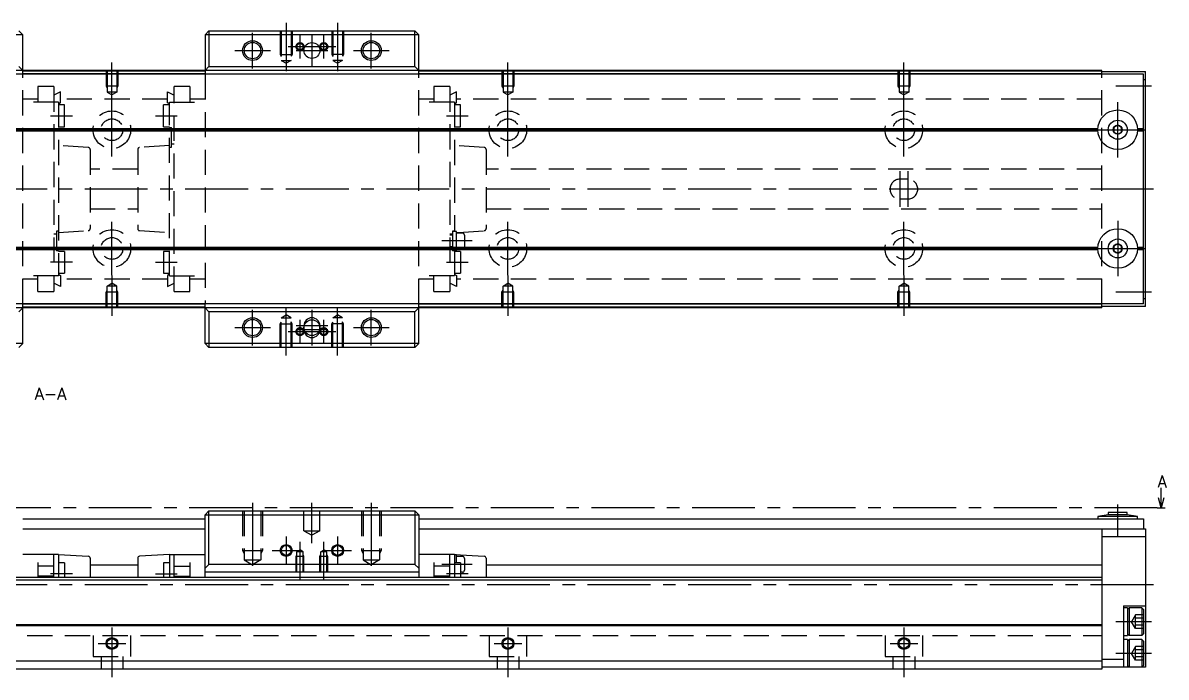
# Model space of a CAD drawing. Extents: x -2 to 751, y -8 to 279.
# Drawn here: x 462.3 to 751, y 8 to 173.3 of the extents above; entities that cross this region are included whole.
import ezdxf

# ---------------------------------------------------------------- set-up
doc = ezdxf.new("R2010")
doc.units = 0
doc.header["$LTSCALE"] = 0.5
doc.linetypes.add('CENTER', pattern=[50.8, 31.75, -6.35, 6.35, -6.35])
doc.linetypes.add('DASHED', pattern=[19.05, 12.7, -6.35])
for name, color, linetype in [('MSM_CENTER', 1, 'CENTER'), ('MSM_CONTINUOUS', 7, 'CONTINUOUS'), ('MSM_DASHED', 4, 'DASHED'), ('MSM_NARROW', 5, 'CONTINUOUS'), ('MSM_PART_NUMBER', 7, 'CONTINUOUS')]:
    doc.layers.add(name, color=color, linetype=linetype)
doc.styles.get("Standard").update_dxf_attribs({"font": 'txt.shx', "height": 3, "bigfont": 'bigfont.shx'})

msp = doc.modelspace()

# ---------------------------------------------------------------- linework, layer by layer
at = {"layer": 'MSM_CENTER'}
for p, q in [((528.76, 173.3), (528.76, 161.09)), ((541.76, 173.3), (541.76, 161.09)), ((520.26, 161.8), (520.26, 170.8)), ((550.26, 161.8), (550.26, 170.8)), ((532.26, 164.3), (532.26, 170.3)), ((535.26, 170.3), (535.26, 162.3)), ((538.26, 164.3), (538.26, 170.3)), ((515.76, 166.3), (524.76, 166.3)), ((529.26, 167.3), (541.26, 167.3)), ((531.26, 166.3), (539.26, 166.3)), ((545.76, 166.3), (554.76, 166.3)), ((484.76, 153.09), (484.76, 163.3)), ((584.76, 153.09), (584.76, 163.3)), ((684.76, 153.09), (684.76, 163.3)), ((747.26, 157.3), (738.26, 157.3)), ((484.76, 139.55), (484.76, 153.05)), ((584.76, 139.55), (584.76, 153.05)), ((684.76, 139.55), (684.76, 153.05)), ((738.76, 139.3), (738.76, 153.3)), ((469.26, 149.8), (474.76, 149.8)), ((495.76, 149.8), (501.26, 149.8)), ((569.26, 149.8), (574.76, 149.8)), ((478.01, 146.3), (491.51, 146.3)), ((578.01, 146.3), (591.51, 146.3)), ((678.01, 146.3), (691.51, 146.3)), ((731.76, 146.3), (745.76, 146.3)), ((683.76, 135.8), (683.76, 126.8)), ((685.76, 135.8), (685.76, 126.8)), ((747.76, 131.3), (196.26, 131.3)), ((484.76, 109.55), (484.76, 123.05)), ((584.76, 109.55), (584.76, 123.05)), ((684.76, 109.55), (684.76, 123.05)), ((738.76, 123.3), (738.76, 109.3)), ((478.01, 116.3), (491.51, 116.3)), ((575.76, 118.2), (568.06, 118.2)), ((578.01, 116.3), (591.51, 116.3)), ((678.01, 116.3), (691.51, 116.3)), ((731.76, 116.3), (745.76, 116.3)), ((474.76, 112.8), (469.26, 112.8)), ((495.76, 112.8), (501.26, 112.8)), ((569.26, 112.8), (574.76, 112.8)), ((484.76, 109.51), (484.76, 99.3)), ((584.76, 109.51), (584.76, 99.3)), ((684.76, 109.51), (684.76, 99.3)), ((747.26, 105.3), (738.26, 105.3)), ((528.76, 89.3), (528.76, 101.51)), ((541.76, 89.3), (541.76, 101.51)), ((520.26, 91.8), (520.26, 100.8)), ((532.26, 92.3), (532.26, 98.3)), ((535.26, 100.8), (535.26, 91.8)), ((538.26, 92.3), (538.26, 98.3)), ((550.26, 91.8), (550.26, 100.8)), ((515.76, 96.3), (524.76, 96.3)), ((529.26, 95.3), (541.26, 95.3)), ((531.26, 96.8), (539.26, 96.8)), ((531.26, 95.8), (539.26, 95.8)), ((545.76, 96.3), (554.76, 96.3)), ((520.26, 52), (520.26, 34.41)), ((535.26, 41.85), (535.26, 52)), ((550.26, 52), (550.26, 34.41)), ((748.76, 50.8), (189.76, 50.8)), ((738.76, 43.5), (738.76, 51.6)), ((528.76, 43.5), (528.76, 36.5)), ((541.76, 43.5), (541.76, 36.5)), ((532.26, 32.5), (532.26, 42.15)), ((538.26, 32.5), (538.26, 42.15)), ((525.26, 40), (532.26, 40)), ((538.26, 40), (545.26, 40)), ((575.76, 36.5), (568.06, 36.5)), ((474.76, 34.1), (469.26, 34.1)), ((495.76, 34.1), (501.26, 34.1)), ((574.76, 34.1), (569.26, 34.1)), ((747.76, 31.3), (196.26, 31.3)), ((484.76, 20.5), (484.76, 8)), ((584.76, 20.5), (584.76, 8)), ((684.76, 20.5), (684.76, 8)), ((747.26, 22), (738.26, 22)), ((481.26, 16.5), (488.26, 16.5)), ((581.26, 16.5), (588.26, 16.5)), ((681.26, 16.5), (688.26, 16.5)), ((747.26, 14), (738.26, 14))]:
    msp.add_line(p, q, dxfattribs=at)
at = {"layer": 'MSM_CONTINUOUS'}
for p, q in [((462.26, 170.3), (461.26, 171.3)), ((509.26, 171.3), (508.26, 170.3)), ((509.26, 171.3), (561.26, 171.3)), ((509.26, 171.3), (509.26, 162.3)), ((562.26, 170.3), (561.26, 171.3)), ((561.26, 162.3), (561.26, 171.3)), ((462.26, 170.3), (408.26, 170.3)), ((462.26, 160.3), (462.26, 170.3)), ((562.26, 170.3), (508.26, 170.3)), ((508.26, 170.3), (508.26, 160.3)), ((562.26, 160.3), (562.26, 170.3)), ((462.26, 161.3), (461.26, 162.3)), ((509.26, 162.3), (508.26, 161.3)), ((509.26, 162.3), (561.26, 162.3)), ((562.26, 161.3), (561.26, 162.3)), ((745.26, 160.3), (223.26, 160.3)), ((734.76, 161.3), (234.76, 161.3)), ((508.26, 161.1), (462.26, 161.1)), ((508.26, 160.4), (462.26, 160.4)), ((734.76, 161.1), (562.26, 161.1)), ((734.76, 160.4), (562.26, 160.4)), ((734.76, 160.3), (734.76, 161.3)), ((734.76, 161), (745.76, 161)), ((745.26, 102.3), (745.26, 160.3)), ((745.26, 159), (745.76, 159)), ((745.76, 101.6), (745.76, 161)), ((738.76, 147.45), (737.76, 146.88)), ((739.76, 146.88), (738.76, 147.45)), ((234.75, 146.6), (733.77, 146.6)), ((234.75, 146), (733.77, 146)), ((234.76, 146.3), (733.76, 146.3)), ((737.76, 146.88), (737.76, 145.72)), ((737.76, 145.72), (738.76, 145.15)), ((738.76, 145.15), (739.76, 145.72)), ((739.76, 145.72), (739.76, 146.88)), ((743.75, 146.6), (745.26, 146.6)), ((743.75, 146), (745.26, 146)), ((743.76, 146.3), (745.26, 146.3)), ((234.75, 116.6), (733.77, 116.6)), ((234.75, 116), (733.77, 116)), ((234.76, 116.3), (733.76, 116.3)), ((738.76, 117.45), (737.76, 116.88)), ((737.76, 116.88), (737.76, 115.72)), ((737.76, 115.72), (738.76, 115.15)), ((739.76, 116.88), (738.76, 117.45)), ((738.76, 115.15), (739.76, 115.72)), ((739.76, 115.72), (739.76, 116.88)), ((743.75, 116.6), (745.26, 116.6)), ((743.75, 116), (745.26, 116)), ((743.76, 116.3), (745.26, 116.3)), ((745.26, 102.3), (223.26, 102.3)), ((734.76, 101.3), (234.76, 101.3)), ((461.26, 100.3), (462.26, 101.3)), ((462.26, 92.3), (462.26, 102.3)), ((508.26, 102.2), (462.26, 102.2)), ((508.26, 101.5), (462.26, 101.5)), ((508.26, 92.3), (508.26, 102.3)), ((508.26, 101.3), (509.26, 100.3)), ((561.26, 100.3), (562.26, 101.3)), ((562.26, 92.3), (562.26, 102.3)), ((734.76, 102.2), (562.26, 102.2)), ((734.76, 101.5), (562.26, 101.5)), ((734.76, 101.3), (734.76, 102.3)), ((745.76, 101.6), (734.76, 101.6)), ((745.76, 103.6), (745.26, 103.6)), ((561.26, 100.3), (509.26, 100.3)), ((509.26, 100.3), (509.26, 91.3)), ((561.26, 91.3), (561.26, 100.3)), ((533.26, 96.8), (533.26, 95.8)), ((537.26, 95.8), (537.26, 96.8)), ((462.26, 92.3), (408.26, 92.3)), ((461.26, 91.3), (462.26, 92.3)), ((508.26, 92.3), (509.26, 91.3)), ((562.26, 92.3), (508.26, 92.3)), ((561.26, 91.3), (509.26, 91.3)), ((561.26, 91.3), (562.26, 92.3)), ((749.76, 50.8), (749.76, 55.8)), ((749.76, 50.8), (749.09, 53.3)), ((750.43, 53.3), (749.76, 50.8)), ((509.26, 50), (508.26, 49)), ((509.26, 50), (561.26, 50)), ((509.26, 36.5), (509.26, 50)), ((561.26, 50), (562.26, 49)), ((561.26, 50), (561.26, 36.5)), ((741.16, 49.6), (736.36, 49.6)), ((736.36, 49.6), (736.36, 49)), ((741.16, 49), (741.16, 49.6)), ((748.76, 50.8), (750.76, 50.8)), ((462.26, 48), (508.26, 48)), ((508.26, 33.2), (508.26, 49)), ((508.26, 49), (562.26, 49)), ((562.26, 49), (562.26, 33.2)), ((562.26, 48), (745.26, 48)), ((736.36, 49), (733.76, 48.6)), ((743.76, 48.6), (733.76, 48.6)), ((733.76, 48.6), (733.76, 48)), ((741.16, 49), (736.36, 49)), ((743.76, 48.6), (741.16, 49)), ((743.76, 48), (743.76, 48.6)), ((745.26, 48), (745.26, 45.5)), ((462.26, 45.5), (508.26, 45.5)), ((562.26, 45.5), (745.76, 45.5)), ((734.76, 45.5), (734.76, 10)), ((734.76, 43.5), (745.76, 43.5)), ((745.76, 45.5), (745.76, 10.5)), ((471.26, 39), (462.26, 39)), ((470.06, 33.2), (470.06, 39)), ((471.26, 39), (478.79, 38.53)), ((471.26, 39), (471.26, 33.2)), ((479.26, 38.03), (479.26, 33.2)), ((491.26, 38.03), (491.26, 33.2)), ((499.26, 39), (491.73, 38.53)), ((499.26, 39), (508.26, 39)), ((499.26, 39), (499.26, 33.2)), ((500.46, 33.2), (500.46, 39)), ((571.26, 39), (562.26, 39)), ((570.06, 33.2), (570.06, 39)), ((571.26, 39), (578.79, 38.53)), ((571.26, 39), (571.26, 33.2)), ((571.76, 38.9), (571.26, 38.9)), ((571.76, 36.85), (571.76, 38.9)), ((573.26, 38.5), (571.76, 38.5)), ((573.76, 38), (573.76, 35)), ((579.26, 38.03), (579.26, 33.2)), ((466.06, 37), (466.06, 33.2)), ((470.06, 36), (466.06, 36)), ((472.76, 36.85), (471.26, 36.85)), ((472.76, 36.85), (472.76, 33.2)), ((491.26, 36.3), (479.26, 36.3)), ((499.26, 36.85), (497.76, 36.85)), ((497.76, 36.85), (497.76, 33.2)), ((500.46, 36), (504.46, 36)), ((504.46, 37), (504.46, 33.2)), ((508.26, 35.5), (509.26, 36.5)), ((561.26, 36.5), (509.26, 36.5)), ((561.26, 36.5), (562.26, 35.5)), ((566.06, 37), (566.06, 33.2)), ((570.06, 36), (566.06, 36)), ((572.76, 36.85), (571.26, 36.85)), ((572.76, 36.85), (572.76, 33.2)), ((734.76, 36.3), (579.26, 36.3)), ((734.76, 33.2), (234.76, 33.2)), ((734.76, 32.5), (234.76, 32.5)), ((470.06, 33.5), (466.06, 33.5)), ((500.46, 33.5), (504.46, 33.5)), ((562.26, 34.5), (508.26, 34.5)), ((570.06, 33.5), (566.06, 33.5)), ((573.26, 34.5), (572.76, 34.5)), ((740.26, 26), (740.26, 10.5)), ((740.26, 26), (745.76, 26)), ((741.26, 25.5), (740.26, 25.5)), ((741.26, 25.1), (741.66, 25.5)), ((741.26, 25.5), (741.26, 18.5)), ((741.66, 25.5), (741.66, 18.5)), ((744.86, 25.5), (741.66, 25.5)), ((745.26, 25.1), (744.86, 25.5)), ((744.86, 25.5), (744.86, 18.5)), ((745.26, 25.1), (745.26, 18.9)), ((734.76, 21.2), (234.76, 21.2)), ((734.76, 21), (234.76, 21)), ((740.26, 18.5), (741.26, 18.5)), ((741.26, 17.5), (740.26, 17.5)), ((741.66, 18.5), (741.26, 18.9)), ((741.26, 17.5), (741.26, 10.5)), ((741.26, 17.1), (741.66, 17.5)), ((744.86, 18.5), (741.66, 18.5)), ((741.66, 17.5), (741.66, 10.5)), ((744.86, 17.5), (741.66, 17.5)), ((744.86, 18.5), (745.26, 18.9)), ((744.86, 17.5), (744.86, 10.5)), ((745.26, 17.1), (744.86, 17.5)), ((745.26, 17.1), (745.26, 10.9)), ((734.76, 12), (234.76, 12)), ((734.76, 12.5), (740.26, 12.5)), ((734.76, 10), (234.76, 10)), ((745.76, 10.5), (734.76, 10.5)), ((741.66, 10.5), (741.26, 10.9)), ((744.86, 10.5), (745.26, 10.9))]:
    msp.add_line(p, q, dxfattribs=at)
for centre, radius in [((520.26, 166.3), 2.07), ((535.26, 166.3), 2), ((550.26, 166.3), 2.07), ((738.76, 146.3), 5), ((738.76, 146.3), 2.4), ((738.76, 146.3), 1.15), ((738.76, 116.3), 5), ((738.76, 116.3), 2.4), ((738.76, 116.3), 1.15), ((520.26, 96.3), 2.07), ((535.26, 96.3), 2), ((550.26, 96.3), 2.07), ((528.76, 40), 1.23), ((541.76, 40), 1.23), ((484.76, 16.5), 1.23), ((584.76, 16.5), 1.23), ((684.76, 16.5), 1.23)]:
    msp.add_circle(centre, radius, dxfattribs=at)
for centre, radius, start, end in [((535.26, 96.8), 2, 0, 180), ((535.26, 95.8), 2, 180, 0), ((478.76, 38.03), 0.5, 0, 86.4237), ((491.76, 38.03), 0.5, 93.5763, 180), ((573.26, 38), 0.5, 0, 90), ((578.76, 38.03), 0.5, 0, 86.4237), ((573.26, 35), 0.5, 270, 0)]:
    msp.add_arc(centre, radius, start, end, dxfattribs=at)
at = {"layer": 'MSM_DASHED'}
for p, q in [((527.26, 171.3), (527.26, 165.3)), ((527.53, 171.3), (527.53, 163.8)), ((529.99, 171.3), (529.99, 163.8)), ((530.26, 171.3), (530.26, 165.3)), ((540.26, 171.3), (540.26, 165.3)), ((540.53, 171.3), (540.53, 163.8)), ((542.99, 171.3), (542.99, 163.8)), ((543.26, 171.3), (543.26, 165.3)), ((527.26, 165.3), (530.26, 165.3)), ((527.26, 165.3), (527.53, 164.83)), ((530.26, 165.3), (529.99, 164.83)), ((543.26, 165.3), (540.26, 165.3)), ((540.26, 165.3), (540.53, 164.83)), ((543.26, 165.3), (542.99, 164.83)), ((527.53, 163.8), (528.76, 163.09)), ((527.53, 163.8), (529.99, 163.8)), ((529.99, 163.8), (528.76, 163.09)), ((540.53, 163.8), (541.76, 163.09)), ((542.99, 163.8), (540.53, 163.8)), ((542.99, 163.8), (541.76, 163.09)), ((462.26, 102.3), (462.26, 160.3)), ((483.26, 161.3), (483.26, 157.3)), ((483.53, 161.3), (483.53, 155.8)), ((485.99, 161.3), (485.99, 155.8)), ((486.26, 161.3), (486.26, 157.3)), ((508.26, 160.3), (508.26, 102.3)), ((562.26, 102.3), (562.26, 160.3)), ((583.26, 161.3), (583.26, 157.3)), ((583.53, 161.3), (583.53, 155.8)), ((585.99, 161.3), (585.99, 155.8)), ((586.26, 161.3), (586.26, 157.3)), ((683.26, 161.3), (683.26, 157.3)), ((683.53, 161.3), (683.53, 155.8)), ((685.99, 161.3), (685.99, 155.8)), ((686.26, 161.3), (686.26, 157.3)), ((734.76, 102.3), (734.76, 160.3)), ((470.06, 157.2), (466.06, 157.2)), ((466.06, 157.2), (466.06, 153.25)), ((470.06, 157.2), (470.06, 105.4)), ((486.26, 157.3), (483.26, 157.3)), ((483.26, 157.3), (483.53, 156.83)), ((486.26, 157.3), (485.99, 156.83)), ((500.46, 105.4), (500.46, 157.2)), ((504.46, 157.2), (500.46, 157.2)), ((504.46, 157.2), (504.46, 153.25)), ((570.06, 157.2), (566.06, 157.2)), ((566.06, 157.2), (566.06, 153.25)), ((570.06, 157.2), (570.06, 105.4)), ((583.26, 157.3), (583.53, 156.83)), ((586.26, 157.3), (583.26, 157.3)), ((586.26, 157.3), (585.99, 156.83)), ((683.26, 157.3), (683.53, 156.83)), ((686.26, 157.3), (683.26, 157.3)), ((686.26, 157.3), (685.99, 156.83)), ((466.06, 154.05), (462.26, 154.05)), ((471.26, 153.25), (462.26, 153.25)), ((471.76, 155.89), (470.06, 155.04)), ((471.26, 153.25), (471.26, 109.35)), ((471.26, 152.8), (471.76, 153.1)), ((471.76, 153.1), (471.76, 155.89)), ((498.76, 154.05), (471.76, 154.05)), ((483.53, 155.8), (484.76, 155.09)), ((485.99, 155.8), (483.53, 155.8)), ((485.99, 155.8), (484.76, 155.09)), ((498.76, 155.89), (500.46, 155.04)), ((498.76, 153.1), (498.76, 155.89)), ((499.26, 152.8), (498.76, 153.1)), ((499.26, 153.25), (508.26, 153.25)), ((499.26, 109.35), (499.26, 153.25)), ((508.26, 154.05), (504.46, 154.05)), ((566.06, 154.05), (562.26, 154.05)), ((571.26, 153.25), (562.26, 153.25)), ((571.76, 155.89), (570.06, 155.04)), ((571.26, 153.25), (571.26, 120.6)), ((571.26, 152.8), (571.76, 153.1)), ((571.76, 153.1), (571.76, 155.89)), ((734.76, 154.05), (571.76, 154.05)), ((585.99, 155.8), (583.53, 155.8)), ((583.53, 155.8), (584.76, 155.09)), ((585.99, 155.8), (584.76, 155.09)), ((685.99, 155.8), (683.53, 155.8)), ((683.53, 155.8), (684.76, 155.09)), ((685.99, 155.8), (684.76, 155.09)), ((472.76, 152.55), (471.26, 152.55)), ((472.76, 147.05), (472.76, 152.55)), ((497.76, 147.05), (497.76, 152.55)), ((499.26, 152.55), (497.76, 152.55)), ((572.76, 152.55), (571.26, 152.55)), ((572.76, 147.05), (572.76, 152.55)), ((471.26, 147.05), (472.76, 147.05)), ((497.76, 147.05), (499.26, 147.05)), ((499.26, 146.9), (499.76, 146.9)), ((499.76, 141.9), (499.76, 146.9)), ((499.76, 146.1), (500.46, 146.1)), ((571.26, 147.05), (572.76, 147.05)), ((478.79, 141.79), (471.26, 142.3)), ((499.26, 142.3), (491.73, 141.79)), ((499.26, 141.9), (499.76, 141.9)), ((499.76, 142.7), (500.46, 142.7)), ((578.79, 141.79), (571.26, 142.3)), ((479.26, 141.29), (479.26, 121.31)), ((491.26, 141.29), (491.26, 121.31)), ((579.26, 141.29), (579.26, 121.31)), ((491.26, 136.3), (479.26, 136.3)), ((734.76, 136.3), (579.26, 136.3)), ((685.76, 133.8), (683.76, 133.8)), ((683.76, 128.8), (685.76, 128.8)), ((479.26, 126.3), (491.26, 126.3)), ((579.26, 126.3), (734.76, 126.3)), ((470.76, 119.9), (470.06, 119.9)), ((470.76, 120.7), (470.76, 115.7)), ((471.26, 120.7), (470.76, 120.7)), ((471.26, 120.3), (478.79, 120.81)), ((491.73, 120.81), (499.26, 120.3)), ((570.76, 119.9), (570.06, 119.9)), ((570.76, 119.7), (570.06, 119.7)), ((570.76, 120.7), (570.76, 115.7)), ((571.26, 120.7), (570.76, 120.7)), ((571.76, 120.6), (570.76, 120.6)), ((571.76, 115.8), (571.76, 120.6)), ((571.76, 120.31), (572.26, 120.31)), ((573.26, 120.2), (571.76, 120.2)), ((572.26, 120.31), (578.8, 120.81)), ((573.76, 119.7), (573.76, 116.7)), ((470.76, 116.5), (470.06, 116.5)), ((471.26, 115.7), (470.76, 115.7)), ((472.76, 115.55), (471.26, 115.55)), ((472.76, 115.55), (472.76, 110.05)), ((497.76, 115.55), (497.76, 110.05)), ((499.26, 115.55), (497.76, 115.55)), ((570.76, 116.7), (570.06, 116.7)), ((570.76, 116.5), (570.06, 116.5)), ((570.76, 115.8), (571.76, 115.8)), ((571.26, 115.7), (570.76, 115.7)), ((571.26, 115.8), (571.26, 109.35)), ((572.76, 115.55), (571.26, 115.55)), ((573.26, 116.2), (571.76, 116.2)), ((572.76, 115.55), (572.76, 110.05)), ((471.26, 110.05), (472.76, 110.05)), ((471.26, 109.8), (471.76, 109.5)), ((497.76, 110.05), (499.26, 110.05)), ((499.26, 109.8), (498.76, 109.5)), ((571.26, 110.05), (572.76, 110.05)), ((571.26, 109.8), (571.76, 109.5)), ((471.26, 109.35), (462.26, 109.35)), ((466.06, 108.55), (462.26, 108.55)), ((466.06, 105.4), (466.06, 109.35)), ((471.76, 106.71), (470.06, 107.56)), ((471.76, 109.5), (471.76, 106.71)), ((498.76, 108.55), (471.76, 108.55)), ((483.53, 106.8), (484.76, 107.51)), ((485.99, 106.8), (484.76, 107.51)), ((498.76, 109.5), (498.76, 106.71)), ((498.76, 106.71), (500.46, 107.56)), ((499.26, 109.35), (508.26, 109.35)), ((504.46, 105.4), (504.46, 109.35)), ((508.26, 108.55), (504.46, 108.55)), ((571.26, 109.35), (562.26, 109.35)), ((566.06, 108.55), (562.26, 108.55)), ((566.06, 105.4), (566.06, 109.35)), ((571.76, 106.71), (570.06, 107.56)), ((571.76, 109.5), (571.76, 106.71)), ((734.76, 108.55), (571.76, 108.55)), ((583.53, 106.8), (584.76, 107.51)), ((585.99, 106.8), (584.76, 107.51)), ((683.53, 106.8), (684.76, 107.51)), ((685.99, 106.8), (684.76, 107.51)), ((466.06, 105.4), (470.06, 105.4)), ((483.26, 105.3), (483.53, 105.77)), ((483.26, 101.3), (483.26, 105.3)), ((486.26, 105.3), (483.26, 105.3)), ((483.53, 101.3), (483.53, 106.8)), ((485.99, 106.8), (483.53, 106.8)), ((485.99, 101.3), (485.99, 106.8)), ((486.26, 105.3), (485.99, 105.77)), ((486.26, 101.3), (486.26, 105.3)), ((500.46, 105.4), (504.46, 105.4)), ((566.06, 105.4), (570.06, 105.4)), ((583.26, 105.3), (583.53, 105.77)), ((583.26, 101.3), (583.26, 105.3)), ((586.26, 105.3), (583.26, 105.3)), ((583.53, 101.3), (583.53, 106.8)), ((585.99, 106.8), (583.53, 106.8)), ((585.99, 101.3), (585.99, 106.8)), ((586.26, 105.3), (585.99, 105.77)), ((586.26, 101.3), (586.26, 105.3)), ((683.26, 105.3), (683.53, 105.77)), ((683.26, 101.3), (683.26, 105.3)), ((686.26, 105.3), (683.26, 105.3)), ((683.53, 101.3), (683.53, 106.8)), ((685.99, 106.8), (683.53, 106.8)), ((685.99, 101.3), (685.99, 106.8)), ((686.26, 105.3), (685.99, 105.77)), ((686.26, 101.3), (686.26, 105.3)), ((527.53, 98.8), (528.76, 99.51)), ((527.53, 91.3), (527.53, 98.8)), ((527.53, 98.8), (529.99, 98.8)), ((529.99, 98.8), (528.76, 99.51)), ((529.99, 91.3), (529.99, 98.8)), ((540.53, 98.8), (541.76, 99.51)), ((540.53, 91.3), (540.53, 98.8)), ((542.99, 98.8), (540.53, 98.8)), ((542.99, 98.8), (541.76, 99.51)), ((542.99, 91.3), (542.99, 98.8)), ((527.26, 97.3), (527.53, 97.77)), ((527.26, 91.3), (527.26, 97.3)), ((527.26, 97.3), (530.26, 97.3)), ((530.26, 97.3), (529.99, 97.77)), ((530.26, 91.3), (530.26, 97.3)), ((540.26, 97.3), (540.53, 97.77)), ((540.26, 91.3), (540.26, 97.3)), ((543.26, 97.3), (540.26, 97.3)), ((543.26, 97.3), (542.99, 97.77)), ((543.26, 91.3), (543.26, 97.3)), ((517.76, 50), (517.76, 40)), ((518.19, 50), (518.19, 37.6)), ((522.33, 50), (522.33, 37.6)), ((522.76, 50), (522.76, 40)), ((533.26, 45), (533.26, 50)), ((537.26, 45), (537.26, 50)), ((547.76, 50), (547.76, 40)), ((548.19, 50), (548.19, 37.6)), ((552.33, 50), (552.33, 37.6)), ((552.76, 50), (552.76, 40)), ((533.26, 45), (537.26, 45)), ((533.26, 45), (535.26, 43.85)), ((537.26, 45), (535.26, 43.85)), ((517.76, 40), (522.76, 40)), ((517.76, 40), (518.19, 39.25)), ((518.19, 37.6), (522.33, 37.6)), ((518.19, 37.6), (520.26, 36.41)), ((522.33, 37.6), (520.26, 36.41)), ((522.76, 40), (522.33, 39.25)), ((531.26, 38.5), (531.48, 38.87)), ((531.26, 34.5), (531.26, 38.5)), ((533.26, 38.5), (531.26, 38.5)), ((531.48, 39.7), (532.26, 40.15)), ((531.48, 34.5), (531.48, 39.7)), ((533.04, 39.7), (531.48, 39.7)), ((533.04, 39.7), (532.26, 40.15)), ((533.04, 34.5), (533.04, 39.7)), ((533.26, 38.5), (533.04, 38.87)), ((533.26, 34.5), (533.26, 38.5)), ((537.26, 38.5), (537.48, 38.87)), ((537.26, 34.5), (537.26, 38.5)), ((539.26, 38.5), (537.26, 38.5)), ((537.48, 39.7), (538.26, 40.15)), ((537.48, 34.5), (537.48, 39.7)), ((539.04, 39.7), (537.48, 39.7)), ((539.04, 39.7), (538.26, 40.15)), ((539.04, 34.5), (539.04, 39.7)), ((539.26, 38.5), (539.04, 38.87)), ((539.26, 34.5), (539.26, 38.5)), ((547.76, 40), (552.76, 40)), ((547.76, 40), (548.19, 39.25)), ((548.19, 37.6), (552.33, 37.6)), ((548.19, 37.6), (550.26, 36.41)), ((552.33, 37.6), (550.26, 36.41)), ((552.76, 40), (552.33, 39.25)), ((743.26, 23.73), (742.26, 22)), ((743.26, 20.27), (743.26, 23.73)), ((745.26, 23.73), (743.26, 23.73)), ((743.26, 20.27), (742.26, 22)), ((745.26, 22.87), (743.26, 22.87)), ((745.26, 21.13), (743.26, 21.13)), ((745.26, 20.27), (743.26, 20.27)), ((234.76, 18.5), (734.76, 18.5)), ((480.01, 18.5), (480.01, 13.2)), ((489.51, 13.2), (489.51, 18.5)), ((580.01, 18.5), (580.01, 13.2)), ((589.51, 13.2), (589.51, 18.5)), ((680.01, 18.5), (680.01, 13.2)), ((689.51, 13.2), (689.51, 18.5)), ((743.26, 15.73), (742.26, 14)), ((743.26, 12.27), (743.26, 15.73)), ((745.26, 15.73), (743.26, 15.73)), ((745.26, 14.87), (743.26, 14.87)), ((480.01, 13.2), (489.51, 13.2)), ((482.01, 13.2), (482.01, 10)), ((487.51, 13.2), (487.51, 10)), ((580.01, 13.2), (589.51, 13.2)), ((582.01, 13.2), (582.01, 10)), ((587.51, 13.2), (587.51, 10)), ((680.01, 13.2), (689.51, 13.2)), ((682.01, 13.2), (682.01, 10)), ((687.51, 13.2), (687.51, 10)), ((743.26, 12.27), (742.26, 14)), ((745.26, 13.13), (743.26, 13.13)), ((745.26, 12.27), (743.26, 12.27))]:
    msp.add_line(p, q, dxfattribs=at)
for centre, radius in [((532.26, 167.3), 1), ((532.26, 167.3), 0.783), ((538.26, 167.3), 1), ((538.26, 167.3), 0.783), ((484.76, 146.3), 4.75), ((584.76, 146.3), 4.75), ((684.76, 146.3), 4.75), ((484.76, 146.3), 2.75), ((584.76, 146.3), 2.75), ((684.76, 146.3), 2.75), ((484.76, 116.3), 4.75), ((484.76, 116.3), 2.75), ((584.76, 116.3), 4.75), ((584.76, 116.3), 2.75), ((684.76, 116.3), 4.75), ((684.76, 116.3), 2.75), ((532.26, 95.3), 1), ((532.26, 95.3), 0.783), ((538.26, 95.3), 1), ((538.26, 95.3), 0.783)]:
    msp.add_circle(centre, radius, dxfattribs=at)
for centre, radius, start, end in [((478.76, 141.29), 0.5, 0, 86.1409), ((491.76, 141.29), 0.5, 93.8591, 180), ((578.76, 141.29), 0.5, 0, 86.1409), ((683.76, 131.3), 2.5, 90, 270), ((685.76, 131.3), 2.5, 270, 90), ((478.76, 121.31), 0.5, 273.8591, 0), ((491.76, 121.31), 0.5, 180, 266.1409), ((578.76, 121.31), 0.5, 274.3825, 0), ((573.26, 119.7), 0.5, 0, 90), ((573.26, 116.7), 0.5, 270, 0)]:
    msp.add_arc(centre, radius, start, end, dxfattribs=at)
at = {"layer": 'MSM_NARROW', "linetype": 'CONTINUOUS'}
for centre, radius in [((520.26, 166.3), 2.5), ((550.26, 166.3), 2.5), ((520.26, 96.3), 2.5), ((550.26, 96.3), 2.5), ((528.76, 40), 1.5), ((541.76, 40), 1.5), ((484.76, 16.5), 1.5), ((584.76, 16.5), 1.5), ((684.76, 16.5), 1.5)]:
    msp.add_circle(centre, radius, dxfattribs=at)

# ---------------------------------------------------------------- texts
at = {"layer": 'MSM_PART_NUMBER'}
for s, p in [('A-A', (465.26, 78.1)), ('A', (748.81, 55.93))]:
    msp.add_text(s, height=3, dxfattribs=at).set_placement(p)

doc.saveas('drawing.dxf')
